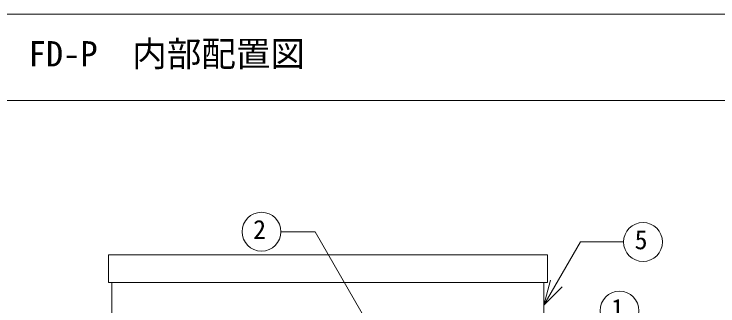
# Model space of a CAD drawing. Units: millimetres, scale not verified. Extents: x -82016 to 4150, y -1714 to 4021.
# Drawn here: x -1437 to -622, y 1930 to 2268 of the extents above; entities that cross this region are included whole.
import ezdxf
from ezdxf.enums import TextEntityAlignment as Align

# ---------------------------------------------------------------- set-up
doc = ezdxf.new("R2010")
doc.units = ezdxf.units.MM
doc.header["$LTSCALE"] = 2
for name, color, linetype, lineweight in [('0-4_WAKU', 7, 'Continuous', 18), ('0-5_moji', 7, 'Continuous', 18), ('1-0__1-0_', 7, 'Continuous', 18)]:
    doc.layers.add(name, color=color, linetype=linetype, lineweight=lineweight)
doc.styles.add('ＭＳ ゴシック', font='')
doc.styles.get('ＭＳ ゴシック').set_extended_font_data('MS Gothic')

msp = doc.modelspace()

# ---------------------------------------------------------------- linework, layer by layer
at = {"layer": '0-4_WAKU'}
for p, q in [((-3849.731, 2267.934), (4150.269, 2267.934)), ((-3849.731, 2167.934), (4150.269, 2167.934))]:
    msp.add_line(p, q, dxfattribs=at)
at = {"layer": '0-5_moji', "color": 2}
for p, q in [((-1088.111, 2016.016), (-1127.664, 2016.016)), ((-781.178, 2004.157), (-731.178, 2004.157))]:
    msp.add_line(p, q, dxfattribs=at)
at = {"layer": '0-5_moji'}
for p, q in [((-1005.515, 1872.954), (-1088.111, 2016.016)), ((-823.381, 1931.059), (-781.178, 2004.157)), ((-823.381, 1931.059), (-815.616, 1960.037)), ((-823.381, 1931.059), (-802.167, 1952.273))]:
    msp.add_line(p, q, dxfattribs=at)
for centre in [(-1150.164, 2016.016), (-708.678, 2004.157), (-735.893, 1924.645)]:
    msp.add_circle(centre, 22.5, dxfattribs=at)
at = {"layer": '1-0__1-0_'}
for p, q in [((-1327.381, 1957.256), (-1327.381, 1989.256)), ((-1327.381, 1989.256), (-819.381, 1989.256)), ((-819.381, 1989.256), (-819.381, 1957.256)), ((-819.381, 1957.256), (-1327.381, 1957.256)), ((-1323.381, 1449.256), (-1323.381, 1957.256)), ((-823.381, 1957.256), (-823.381, 1449.256))]:
    msp.add_line(p, q, dxfattribs=at)

# ---------------------------------------------------------------- texts
at = {"layer": '0-5_moji', "style": 'ＭＳ ゴシック'}
for s, height, p in [('自動灌水コントローラー\u3000FD-P\u3000内部配置図', 29.33, (-1899.731, 2198.461)), ('2', 21.99, (-1159.91, 2001.016)), ('5', 21.99, (-718.424, 1989.157)), ('1', 21.99, (-745.639, 1909.645))]:
    msp.add_text(s, height=height, dxfattribs=at).set_placement(p, align=Align.BOTTOM_LEFT)

doc.saveas('drawing.dxf')
